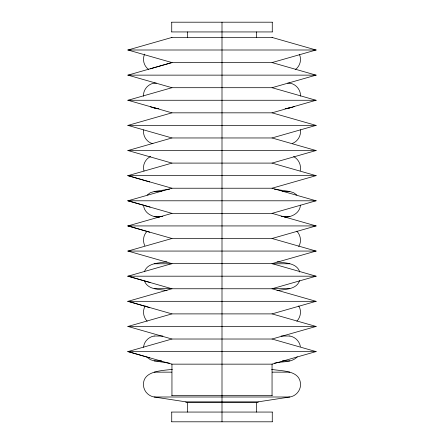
<?xml version="1.0" encoding="UTF-8"?>
<svg xmlns="http://www.w3.org/2000/svg" width="444" height="444" viewBox="0 0 444 444"><rect width="100%" height="100%" fill="white"/><g stroke="black" fill="none" stroke-linecap="round" stroke-linejoin="round"><path stroke-width="0.67" d="M143.651 129.903C142.635 135.936 146.881 142.43 152.908 143.701M143.562 347.275C143.956 341.652 148.629 336.807 154.19 336.025M300.177 170.807C301.554 165.268 298.651 159.246 293.645 156.599M300.438 205.106C299.994 213.12 291.658 217.316 284.421 217.183M144.411 271.772C147.53 262.487 159.224 263.264 166.994 261.805M299.589 280.608C296.47 289.899 284.776 289.122 277.006 290.576M144.644 54.107C142.152 59.335 143.867 66.284 148.746 69.475M145.271 305.938C142.219 310.683 143.318 317.216 147.142 321.206M298.729 246.442C301.781 241.697 300.682 235.17 296.858 231.18M296.858 321.206C300.682 317.216 301.781 310.683 298.729 305.938M147.136 231.252C143.301 234.937 142.485 241.014 144.816 245.737M297.275 356.804C291.558 363.137 281.729 361.039 274.309 363.242M295.465 69.436C300.111 66.167 301.837 59.507 299.384 54.379M147.142 195.049L150.355 192.724L154.19 191.514L169.691 189.138M150.627 156.527C145.349 158.869 142.18 165.429 144.011 170.968M294.483 106.305L292.257 107.365L285.092 108.697M292.257 143.495C297.758 141.542 301.315 135.542 300.394 129.781M150.094 68.853L171.95 62.571L127.972 50L171.95 37.435M149.745 307.609L127.972 301.321L171.95 288.755L127.972 276.19L171.95 263.625L127.972 251.06L171.95 238.495L127.972 225.929L171.95 213.359L127.972 200.793L171.95 188.228L127.972 175.663L171.95 163.098L127.972 150.533L171.95 137.962L127.972 125.397L171.95 112.832L127.972 100.266L171.95 87.701L127.972 75.136L171.95 62.571M149.745 357.87L127.972 351.587L171.95 339.022L127.972 326.457L171.95 313.891L127.972 301.321M154.19 83.133C147.991 83.966 142.99 89.954 143.54 96.226M172.389 369.364C161.383 370.773 140.582 370.768 143.823 387.573C145.022 392.418 149.239 396.276 154.19 396.997L185.87 401.853M258.131 401.853L289.81 396.997C295.615 396.192 300.305 390.981 300.527 385.131C300.788 369.846 281.829 371.317 271.611 369.364M171.767 22.2L272.233 22.2M171.767 31.94L272.233 31.94M171.734 37.435L272.266 37.435M127.755 50L316.245 50M171.734 62.571L272.266 62.571M127.755 75.136L316.245 75.136M154.173 83.133L156.332 83.133M287.668 83.133L289.827 83.133M171.734 87.701L272.266 87.701M127.755 100.266L316.245 100.266M154.173 107.975L155.256 107.975M288.744 107.975L289.827 107.975M171.734 112.832L272.266 112.832M127.755 125.397L316.245 125.397M171.734 137.962L272.266 137.962M127.755 150.533L316.245 150.533M171.734 163.098L272.266 163.098M127.755 175.663L316.245 175.663M171.734 188.228L272.266 188.228M154.173 191.514L161.638 191.514M282.362 191.514L289.827 191.514M127.755 200.793L316.245 200.793M171.734 213.359L272.266 213.359M154.173 216.356L162.854 216.356M281.146 216.356L289.827 216.356M127.755 225.929L316.245 225.929M171.734 238.495L272.266 238.495M127.755 251.06L316.245 251.06M171.734 263.625L272.266 263.625M154.173 263.769L171.817 263.769M272.183 263.769L289.827 263.769M127.755 276.19L316.245 276.19M154.173 288.611L171.817 288.611M272.183 288.611L289.827 288.611M171.734 288.755L272.266 288.755M127.755 301.321L316.245 301.321M171.734 313.891L272.266 313.891M127.755 326.457L316.245 326.457M154.173 336.025L162.854 336.025M281.146 336.025L289.827 336.025M171.734 339.022L272.266 339.022M127.755 351.587L316.245 351.587M154.173 360.867L161.638 360.867M282.362 360.867L289.827 360.867M171.734 364.152L272.266 364.152M154.173 372.15L171.817 372.15M272.183 372.15L289.827 372.15M171.734 395.571L272.266 395.571M154.173 396.997L289.827 396.997M185.892 401.853L258.108 401.853M185.892 402.636L258.108 402.636M171.767 412.06L272.233 412.06M171.767 421.8L272.233 421.8M158.908 108.697L154.19 107.975L150.355 106.765M274.309 189.138L289.81 191.514L293.645 192.724L296.858 195.049M159.579 217.183C152.342 217.316 144.006 213.12 143.562 205.106M277.006 261.805C284.832 263.087 296.77 262.543 299.767 272.033M166.994 290.576C159.396 289.105 148.474 290.054 144.644 281.513M169.691 363.242L154.19 360.867L150.355 359.657L147.142 357.331M127.972 200.793L150.094 207.076M127.972 276.19L150.094 282.473M127.972 351.587L171.95 364.152L171.95 395.571M272.05 37.435L316.028 50L272.05 62.571L316.028 75.136L272.05 87.701L316.028 100.266L272.05 112.832L316.028 125.397L272.05 137.962L316.028 150.533L272.05 163.098L316.028 175.663L272.05 188.228L316.028 200.793L272.05 213.359L316.028 225.929L272.05 238.495L316.028 251.06L272.05 263.625L316.028 276.19L272.05 288.755L316.028 301.321L272.05 313.891L316.028 326.457L272.05 339.022L316.028 351.587L272.05 364.152L272.05 395.571M127.972 175.663L149.745 181.946M127.972 225.929L149.745 232.212M289.81 83.133C295.993 84.083 300.782 89.866 300.527 96.115M289.81 336.025C295.149 336.902 299.478 341.22 300.394 346.548M272.266 22.2L272.266 31.94M272.266 412.06L272.266 421.8M256.554 31.94L256.554 37.324M256.554 402.636L256.554 412.06M222 22.2L222 37.324M222 37.435L222 421.8M187.446 31.94L187.446 37.324M187.446 402.636L187.446 412.06M171.734 22.2L171.734 31.94M171.734 412.06L171.734 421.8"/></g></svg>
